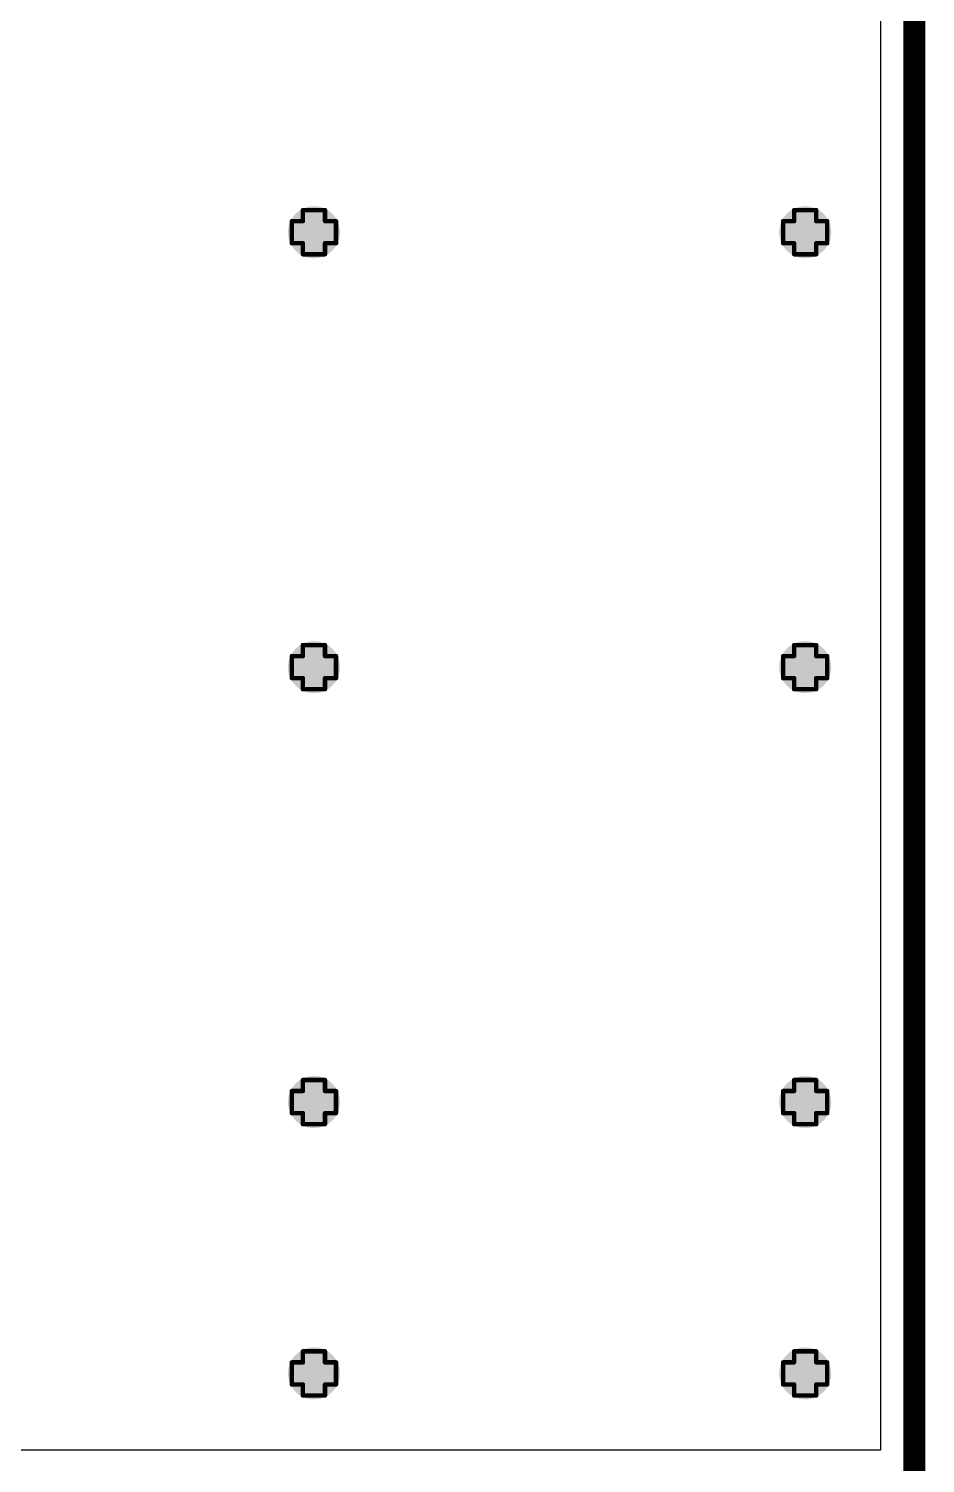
# Model space of a CAD drawing. Header units: inches. Extents: x -0.1 to 10.2, y 0 to 6.5.
# Drawn here: x 4.324 to 4.729, y 0.329 to 0.978 of the extents above; entities that cross this region are included whole.
import ezdxf

# ---------------------------------------------------------------- set-up
doc = ezdxf.new("R2010")
doc.units = ezdxf.units.IN
doc.header["$MEASUREMENT"] = 0
for name, color, linetype in [('Board Outline', 216, 'Continuous'), ('Bottom Layer', 5, 'Continuous'), ('Drill Drawing', 1, 'Continuous'), ('Top Layer', 1, 'Continuous'), ('Via Holes', 16, 'Continuous')]:
    doc.layers.add(name, color=color, linetype=linetype)

msp = doc.modelspace()

# ---------------------------------------------------------------- hatches: boundary and pattern name
at = {"layer": 'Bottom Layer'}
h = msp.add_hatch(color=5, dxfattribs=at)
edge = h.paths.add_edge_path()
edge.add_arc((4.45276, 0.88583), 0.01181, 0, 360)
h = msp.add_hatch(color=5, dxfattribs=at)
edge = h.paths.add_edge_path()
edge.add_arc((4.67504, 0.88583), 0.01181, 0, 360)
h = msp.add_hatch(color=5, dxfattribs=at)
edge = h.paths.add_edge_path()
edge.add_arc((4.45276, 0.68898), 0.01181, 0, 360)
h = msp.add_hatch(color=5, dxfattribs=at)
edge = h.paths.add_edge_path()
edge.add_arc((4.67504, 0.68898), 0.01181, 0, 360)
h = msp.add_hatch(color=5, dxfattribs=at)
edge = h.paths.add_edge_path()
edge.add_arc((4.45276, 0.49213), 0.01181, 0, 360)
h = msp.add_hatch(color=5, dxfattribs=at)
edge = h.paths.add_edge_path()
edge.add_arc((4.67504, 0.49213), 0.01181, 0, 360)
h = msp.add_hatch(color=5, dxfattribs=at)
edge = h.paths.add_edge_path()
edge.add_arc((4.45276, 0.36933), 0.01181, 0, 360)
h = msp.add_hatch(color=5, dxfattribs=at)
edge = h.paths.add_edge_path()
edge.add_arc((4.67504, 0.36933), 0.01181, 0, 360)
at = {"layer": 'Top Layer'}
h = msp.add_hatch(color=1, dxfattribs=at)
edge = h.paths.add_edge_path()
edge.add_arc((4.45276, 0.88583), 0.01181, 0, 360)
h = msp.add_hatch(color=1, dxfattribs=at)
edge = h.paths.add_edge_path()
edge.add_arc((4.67504, 0.88583), 0.01181, 0, 360)
h = msp.add_hatch(color=1, dxfattribs=at)
edge = h.paths.add_edge_path()
edge.add_arc((4.45276, 0.68898), 0.01181, 0, 360)
h = msp.add_hatch(color=1, dxfattribs=at)
edge = h.paths.add_edge_path()
edge.add_arc((4.67504, 0.68898), 0.01181, 0, 360)
h = msp.add_hatch(color=1, dxfattribs=at)
edge = h.paths.add_edge_path()
edge.add_arc((4.45276, 0.49213), 0.01181, 0, 360)
h = msp.add_hatch(color=1, dxfattribs=at)
edge = h.paths.add_edge_path()
edge.add_arc((4.67504, 0.49213), 0.01181, 0, 360)
h = msp.add_hatch(color=1, dxfattribs=at)
edge = h.paths.add_edge_path()
edge.add_arc((4.45276, 0.36933), 0.01181, 0, 360)
h = msp.add_hatch(color=1, dxfattribs=at)
edge = h.paths.add_edge_path()
edge.add_arc((4.67504, 0.36933), 0.01181, 0, 360)
at = {"layer": 'Via Holes'}
h = msp.add_hatch(color=7, dxfattribs=at)
edge = h.paths.add_edge_path()
edge.add_arc((4.45276, 0.88583), 0.00591, 0, 360)
h = msp.add_hatch(color=7, dxfattribs=at)
edge = h.paths.add_edge_path()
edge.add_arc((4.67504, 0.88583), 0.00591, 0, 360)
h = msp.add_hatch(color=7, dxfattribs=at)
edge = h.paths.add_edge_path()
edge.add_arc((4.45276, 0.68898), 0.00591, 0, 360)
h = msp.add_hatch(color=7, dxfattribs=at)
edge = h.paths.add_edge_path()
edge.add_arc((4.67504, 0.68898), 0.00591, 0, 360)
h = msp.add_hatch(color=7, dxfattribs=at)
edge = h.paths.add_edge_path()
edge.add_arc((4.45276, 0.49213), 0.00591, 0, 360)
h = msp.add_hatch(color=7, dxfattribs=at)
edge = h.paths.add_edge_path()
edge.add_arc((4.67504, 0.49213), 0.00591, 0, 360)
h = msp.add_hatch(color=7, dxfattribs=at)
edge = h.paths.add_edge_path()
edge.add_arc((4.45276, 0.36933), 0.00591, 0, 360)
h = msp.add_hatch(color=7, dxfattribs=at)
edge = h.paths.add_edge_path()
edge.add_arc((4.67504, 0.36933), 0.00591, 0, 360)

# ---------------------------------------------------------------- linework, layer by layer
at = {"layer": 'Board Outline'}
msp.add_lwpolyline([(4.72441, 0, 0.01, 0.01, 0), (4.72441, 4.33071, 0.01, 0.01, 0)], format="xyseb", dxfattribs=at)
at = {"layer": 'Bottom Layer'}
for p, q in [((4.70912, 2.17292), (4.70912, 0.33465)), ((4.70912, 0.33465), (0.01529, 0.33465))]:
    msp.add_line(p, q, dxfattribs=at)
at = {"layer": 'Drill Drawing'}
for points in [[(4.44776, 0.89083, 0.002, 0.002, 0), (4.44776, 0.89583, 0.002, 0.002, 0)], [(4.44776, 0.89583, 0.002, 0.002, 0), (4.45776, 0.89583, 0.002, 0.002, 0)], [(4.45776, 0.89083, 0.002, 0.002, 0), (4.45776, 0.89583, 0.002, 0.002, 0)], [(4.67004, 0.89083, 0.002, 0.002, 0), (4.67004, 0.89583, 0.002, 0.002, 0)], [(4.67004, 0.89583, 0.002, 0.002, 0), (4.68004, 0.89583, 0.002, 0.002, 0)], [(4.68004, 0.89083, 0.002, 0.002, 0), (4.68004, 0.89583, 0.002, 0.002, 0)], [(4.44276, 0.88083, 0.002, 0.002, 0), (4.44276, 0.89083, 0.002, 0.002, 0)], [(4.44276, 0.89083, 0.002, 0.002, 0), (4.44776, 0.89083, 0.002, 0.002, 0)], [(4.45776, 0.89083, 0.002, 0.002, 0), (4.46276, 0.89083, 0.002, 0.002, 0)], [(4.46276, 0.88083, 0.002, 0.002, 0), (4.46276, 0.89083, 0.002, 0.002, 0)], [(4.66504, 0.88083, 0.002, 0.002, 0), (4.66504, 0.89083, 0.002, 0.002, 0)], [(4.66504, 0.89083, 0.002, 0.002, 0), (4.67004, 0.89083, 0.002, 0.002, 0)], [(4.68004, 0.89083, 0.002, 0.002, 0), (4.68504, 0.89083, 0.002, 0.002, 0)], [(4.68504, 0.88083, 0.002, 0.002, 0), (4.68504, 0.89083, 0.002, 0.002, 0)], [(4.44276, 0.88083, 0.002, 0.002, 0), (4.44776, 0.88083, 0.002, 0.002, 0)], [(4.44776, 0.87583, 0.002, 0.002, 0), (4.44776, 0.88083, 0.002, 0.002, 0)], [(4.44776, 0.87583, 0.002, 0.002, 0), (4.45776, 0.87583, 0.002, 0.002, 0)], [(4.45776, 0.88083, 0.002, 0.002, 0), (4.46276, 0.88083, 0.002, 0.002, 0)], [(4.45776, 0.87583, 0.002, 0.002, 0), (4.45776, 0.88083, 0.002, 0.002, 0)], [(4.66504, 0.88083, 0.002, 0.002, 0), (4.67004, 0.88083, 0.002, 0.002, 0)], [(4.67004, 0.87583, 0.002, 0.002, 0), (4.67004, 0.88083, 0.002, 0.002, 0)], [(4.67004, 0.87583, 0.002, 0.002, 0), (4.68004, 0.87583, 0.002, 0.002, 0)], [(4.68004, 0.88083, 0.002, 0.002, 0), (4.68504, 0.88083, 0.002, 0.002, 0)], [(4.68004, 0.87583, 0.002, 0.002, 0), (4.68004, 0.88083, 0.002, 0.002, 0)], [(4.44276, 0.68398, 0.002, 0.002, 0), (4.44276, 0.69398, 0.002, 0.002, 0)], [(4.44276, 0.69398, 0.002, 0.002, 0), (4.44776, 0.69398, 0.002, 0.002, 0)], [(4.44776, 0.69398, 0.002, 0.002, 0), (4.44776, 0.69898, 0.002, 0.002, 0)], [(4.44776, 0.69898, 0.002, 0.002, 0), (4.45776, 0.69898, 0.002, 0.002, 0)], [(4.45776, 0.69398, 0.002, 0.002, 0), (4.45776, 0.69898, 0.002, 0.002, 0)], [(4.45776, 0.69398, 0.002, 0.002, 0), (4.46276, 0.69398, 0.002, 0.002, 0)], [(4.46276, 0.68398, 0.002, 0.002, 0), (4.46276, 0.69398, 0.002, 0.002, 0)], [(4.66504, 0.68398, 0.002, 0.002, 0), (4.66504, 0.69398, 0.002, 0.002, 0)], [(4.66504, 0.69398, 0.002, 0.002, 0), (4.67004, 0.69398, 0.002, 0.002, 0)], [(4.67004, 0.69398, 0.002, 0.002, 0), (4.67004, 0.69898, 0.002, 0.002, 0)], [(4.67004, 0.69898, 0.002, 0.002, 0), (4.68004, 0.69898, 0.002, 0.002, 0)], [(4.68004, 0.69398, 0.002, 0.002, 0), (4.68004, 0.69898, 0.002, 0.002, 0)], [(4.68004, 0.69398, 0.002, 0.002, 0), (4.68504, 0.69398, 0.002, 0.002, 0)], [(4.68504, 0.68398, 0.002, 0.002, 0), (4.68504, 0.69398, 0.002, 0.002, 0)], [(4.44276, 0.68398, 0.002, 0.002, 0), (4.44776, 0.68398, 0.002, 0.002, 0)], [(4.44776, 0.67898, 0.002, 0.002, 0), (4.44776, 0.68398, 0.002, 0.002, 0)], [(4.45776, 0.68398, 0.002, 0.002, 0), (4.46276, 0.68398, 0.002, 0.002, 0)], [(4.45776, 0.67898, 0.002, 0.002, 0), (4.45776, 0.68398, 0.002, 0.002, 0)], [(4.66504, 0.68398, 0.002, 0.002, 0), (4.67004, 0.68398, 0.002, 0.002, 0)], [(4.67004, 0.67898, 0.002, 0.002, 0), (4.67004, 0.68398, 0.002, 0.002, 0)], [(4.68004, 0.68398, 0.002, 0.002, 0), (4.68504, 0.68398, 0.002, 0.002, 0)], [(4.68004, 0.67898, 0.002, 0.002, 0), (4.68004, 0.68398, 0.002, 0.002, 0)], [(4.44776, 0.67898, 0.002, 0.002, 0), (4.45776, 0.67898, 0.002, 0.002, 0)], [(4.67004, 0.67898, 0.002, 0.002, 0), (4.68004, 0.67898, 0.002, 0.002, 0)], [(4.44776, 0.49713, 0.002, 0.002, 0), (4.44776, 0.50213, 0.002, 0.002, 0)], [(4.44776, 0.50213, 0.002, 0.002, 0), (4.45776, 0.50213, 0.002, 0.002, 0)], [(4.45776, 0.49713, 0.002, 0.002, 0), (4.45776, 0.50213, 0.002, 0.002, 0)], [(4.67004, 0.49713, 0.002, 0.002, 0), (4.67004, 0.50213, 0.002, 0.002, 0)], [(4.67004, 0.50213, 0.002, 0.002, 0), (4.68004, 0.50213, 0.002, 0.002, 0)], [(4.68004, 0.49713, 0.002, 0.002, 0), (4.68004, 0.50213, 0.002, 0.002, 0)], [(4.44276, 0.48713, 0.002, 0.002, 0), (4.44276, 0.49713, 0.002, 0.002, 0)], [(4.44276, 0.49713, 0.002, 0.002, 0), (4.44776, 0.49713, 0.002, 0.002, 0)], [(4.45776, 0.49713, 0.002, 0.002, 0), (4.46276, 0.49713, 0.002, 0.002, 0)], [(4.46276, 0.48713, 0.002, 0.002, 0), (4.46276, 0.49713, 0.002, 0.002, 0)], [(4.66504, 0.48713, 0.002, 0.002, 0), (4.66504, 0.49713, 0.002, 0.002, 0)], [(4.66504, 0.49713, 0.002, 0.002, 0), (4.67004, 0.49713, 0.002, 0.002, 0)], [(4.68004, 0.49713, 0.002, 0.002, 0), (4.68504, 0.49713, 0.002, 0.002, 0)], [(4.68504, 0.48713, 0.002, 0.002, 0), (4.68504, 0.49713, 0.002, 0.002, 0)], [(4.44276, 0.48713, 0.002, 0.002, 0), (4.44776, 0.48713, 0.002, 0.002, 0)], [(4.44776, 0.48213, 0.002, 0.002, 0), (4.44776, 0.48713, 0.002, 0.002, 0)], [(4.45776, 0.48713, 0.002, 0.002, 0), (4.46276, 0.48713, 0.002, 0.002, 0)], [(4.45776, 0.48213, 0.002, 0.002, 0), (4.45776, 0.48713, 0.002, 0.002, 0)], [(4.66504, 0.48713, 0.002, 0.002, 0), (4.67004, 0.48713, 0.002, 0.002, 0)], [(4.67004, 0.48213, 0.002, 0.002, 0), (4.67004, 0.48713, 0.002, 0.002, 0)], [(4.68004, 0.48713, 0.002, 0.002, 0), (4.68504, 0.48713, 0.002, 0.002, 0)], [(4.68004, 0.48213, 0.002, 0.002, 0), (4.68004, 0.48713, 0.002, 0.002, 0)], [(4.44776, 0.48213, 0.002, 0.002, 0), (4.45776, 0.48213, 0.002, 0.002, 0)], [(4.67004, 0.48213, 0.002, 0.002, 0), (4.68004, 0.48213, 0.002, 0.002, 0)], [(4.44776, 0.37433, 0.002, 0.002, 0), (4.44776, 0.37933, 0.002, 0.002, 0)], [(4.44776, 0.37933, 0.002, 0.002, 0), (4.45776, 0.37933, 0.002, 0.002, 0)], [(4.45776, 0.37433, 0.002, 0.002, 0), (4.45776, 0.37933, 0.002, 0.002, 0)], [(4.67004, 0.37433, 0.002, 0.002, 0), (4.67004, 0.37933, 0.002, 0.002, 0)], [(4.67004, 0.37933, 0.002, 0.002, 0), (4.68004, 0.37933, 0.002, 0.002, 0)], [(4.68004, 0.37433, 0.002, 0.002, 0), (4.68004, 0.37933, 0.002, 0.002, 0)], [(4.44276, 0.36433, 0.002, 0.002, 0), (4.44276, 0.37433, 0.002, 0.002, 0)], [(4.44276, 0.37433, 0.002, 0.002, 0), (4.44776, 0.37433, 0.002, 0.002, 0)], [(4.45776, 0.37433, 0.002, 0.002, 0), (4.46276, 0.37433, 0.002, 0.002, 0)], [(4.46276, 0.36433, 0.002, 0.002, 0), (4.46276, 0.37433, 0.002, 0.002, 0)], [(4.66504, 0.36433, 0.002, 0.002, 0), (4.66504, 0.37433, 0.002, 0.002, 0)], [(4.66504, 0.37433, 0.002, 0.002, 0), (4.67004, 0.37433, 0.002, 0.002, 0)], [(4.68004, 0.37433, 0.002, 0.002, 0), (4.68504, 0.37433, 0.002, 0.002, 0)], [(4.68504, 0.36433, 0.002, 0.002, 0), (4.68504, 0.37433, 0.002, 0.002, 0)], [(4.44276, 0.36433, 0.002, 0.002, 0), (4.44776, 0.36433, 0.002, 0.002, 0)], [(4.44776, 0.35933, 0.002, 0.002, 0), (4.44776, 0.36433, 0.002, 0.002, 0)], [(4.45776, 0.36433, 0.002, 0.002, 0), (4.46276, 0.36433, 0.002, 0.002, 0)], [(4.45776, 0.35933, 0.002, 0.002, 0), (4.45776, 0.36433, 0.002, 0.002, 0)], [(4.66504, 0.36433, 0.002, 0.002, 0), (4.67004, 0.36433, 0.002, 0.002, 0)], [(4.67004, 0.35933, 0.002, 0.002, 0), (4.67004, 0.36433, 0.002, 0.002, 0)], [(4.68004, 0.36433, 0.002, 0.002, 0), (4.68504, 0.36433, 0.002, 0.002, 0)], [(4.68004, 0.35933, 0.002, 0.002, 0), (4.68004, 0.36433, 0.002, 0.002, 0)], [(4.44776, 0.35933, 0.002, 0.002, 0), (4.45776, 0.35933, 0.002, 0.002, 0)], [(4.67004, 0.35933, 0.002, 0.002, 0), (4.68004, 0.35933, 0.002, 0.002, 0)]]:
    msp.add_lwpolyline(points, format="xyseb", dxfattribs=at)
for points in [[(4.44726, 0.89583, 0.001, 0.001, 1), (4.44826, 0.89583, 0.001, 0.001, 1)], [(4.44726, 0.89583, 0.001, 0.001, 1), (4.44826, 0.89583, 0.001, 0.001, 1)], [(4.45726, 0.89583, 0.001, 0.001, 1), (4.45826, 0.89583, 0.001, 0.001, 1)], [(4.45726, 0.89583, 0.001, 0.001, 1), (4.45826, 0.89583, 0.001, 0.001, 1)], [(4.66954, 0.89583, 0.001, 0.001, 1), (4.67054, 0.89583, 0.001, 0.001, 1)], [(4.66954, 0.89583, 0.001, 0.001, 1), (4.67054, 0.89583, 0.001, 0.001, 1)], [(4.67954, 0.89583, 0.001, 0.001, 1), (4.68054, 0.89583, 0.001, 0.001, 1)], [(4.67954, 0.89583, 0.001, 0.001, 1), (4.68054, 0.89583, 0.001, 0.001, 1)], [(4.44226, 0.89083, 0.001, 0.001, 1), (4.44326, 0.89083, 0.001, 0.001, 1)], [(4.44226, 0.89083, 0.001, 0.001, 1), (4.44326, 0.89083, 0.001, 0.001, 1)], [(4.44726, 0.89083, 0.001, 0.001, 1), (4.44826, 0.89083, 0.001, 0.001, 1)], [(4.44726, 0.89083, 0.001, 0.001, 1), (4.44826, 0.89083, 0.001, 0.001, 1)], [(4.45726, 0.89083, 0.001, 0.001, 1), (4.45826, 0.89083, 0.001, 0.001, 1)], [(4.45726, 0.89083, 0.001, 0.001, 1), (4.45826, 0.89083, 0.001, 0.001, 1)], [(4.46226, 0.89083, 0.001, 0.001, 1), (4.46326, 0.89083, 0.001, 0.001, 1)], [(4.46226, 0.89083, 0.001, 0.001, 1), (4.46326, 0.89083, 0.001, 0.001, 1)], [(4.66454, 0.89083, 0.001, 0.001, 1), (4.66554, 0.89083, 0.001, 0.001, 1)], [(4.66454, 0.89083, 0.001, 0.001, 1), (4.66554, 0.89083, 0.001, 0.001, 1)], [(4.66954, 0.89083, 0.001, 0.001, 1), (4.67054, 0.89083, 0.001, 0.001, 1)], [(4.66954, 0.89083, 0.001, 0.001, 1), (4.67054, 0.89083, 0.001, 0.001, 1)], [(4.67954, 0.89083, 0.001, 0.001, 1), (4.68054, 0.89083, 0.001, 0.001, 1)], [(4.67954, 0.89083, 0.001, 0.001, 1), (4.68054, 0.89083, 0.001, 0.001, 1)], [(4.68454, 0.89083, 0.001, 0.001, 1), (4.68554, 0.89083, 0.001, 0.001, 1)], [(4.68454, 0.89083, 0.001, 0.001, 1), (4.68554, 0.89083, 0.001, 0.001, 1)], [(4.44226, 0.88083, 0.001, 0.001, 1), (4.44326, 0.88083, 0.001, 0.001, 1)], [(4.44226, 0.88083, 0.001, 0.001, 1), (4.44326, 0.88083, 0.001, 0.001, 1)], [(4.44726, 0.88083, 0.001, 0.001, 1), (4.44826, 0.88083, 0.001, 0.001, 1)], [(4.44726, 0.88083, 0.001, 0.001, 1), (4.44826, 0.88083, 0.001, 0.001, 1)], [(4.44726, 0.87583, 0.001, 0.001, 1), (4.44826, 0.87583, 0.001, 0.001, 1)], [(4.44726, 0.87583, 0.001, 0.001, 1), (4.44826, 0.87583, 0.001, 0.001, 1)], [(4.45726, 0.88083, 0.001, 0.001, 1), (4.45826, 0.88083, 0.001, 0.001, 1)], [(4.45726, 0.88083, 0.001, 0.001, 1), (4.45826, 0.88083, 0.001, 0.001, 1)], [(4.45726, 0.87583, 0.001, 0.001, 1), (4.45826, 0.87583, 0.001, 0.001, 1)], [(4.45726, 0.87583, 0.001, 0.001, 1), (4.45826, 0.87583, 0.001, 0.001, 1)], [(4.46226, 0.88083, 0.001, 0.001, 1), (4.46326, 0.88083, 0.001, 0.001, 1)], [(4.46226, 0.88083, 0.001, 0.001, 1), (4.46326, 0.88083, 0.001, 0.001, 1)], [(4.66454, 0.88083, 0.001, 0.001, 1), (4.66554, 0.88083, 0.001, 0.001, 1)], [(4.66454, 0.88083, 0.001, 0.001, 1), (4.66554, 0.88083, 0.001, 0.001, 1)], [(4.66954, 0.88083, 0.001, 0.001, 1), (4.67054, 0.88083, 0.001, 0.001, 1)], [(4.66954, 0.88083, 0.001, 0.001, 1), (4.67054, 0.88083, 0.001, 0.001, 1)], [(4.66954, 0.87583, 0.001, 0.001, 1), (4.67054, 0.87583, 0.001, 0.001, 1)], [(4.66954, 0.87583, 0.001, 0.001, 1), (4.67054, 0.87583, 0.001, 0.001, 1)], [(4.67954, 0.88083, 0.001, 0.001, 1), (4.68054, 0.88083, 0.001, 0.001, 1)], [(4.67954, 0.88083, 0.001, 0.001, 1), (4.68054, 0.88083, 0.001, 0.001, 1)], [(4.67954, 0.87583, 0.001, 0.001, 1), (4.68054, 0.87583, 0.001, 0.001, 1)], [(4.67954, 0.87583, 0.001, 0.001, 1), (4.68054, 0.87583, 0.001, 0.001, 1)], [(4.68454, 0.88083, 0.001, 0.001, 1), (4.68554, 0.88083, 0.001, 0.001, 1)], [(4.68454, 0.88083, 0.001, 0.001, 1), (4.68554, 0.88083, 0.001, 0.001, 1)], [(4.44226, 0.69398, 0.001, 0.001, 1), (4.44326, 0.69398, 0.001, 0.001, 1)], [(4.44226, 0.69398, 0.001, 0.001, 1), (4.44326, 0.69398, 0.001, 0.001, 1)], [(4.44726, 0.69898, 0.001, 0.001, 1), (4.44826, 0.69898, 0.001, 0.001, 1)], [(4.44726, 0.69898, 0.001, 0.001, 1), (4.44826, 0.69898, 0.001, 0.001, 1)], [(4.44726, 0.69398, 0.001, 0.001, 1), (4.44826, 0.69398, 0.001, 0.001, 1)], [(4.44726, 0.69398, 0.001, 0.001, 1), (4.44826, 0.69398, 0.001, 0.001, 1)], [(4.45726, 0.69898, 0.001, 0.001, 1), (4.45826, 0.69898, 0.001, 0.001, 1)], [(4.45726, 0.69898, 0.001, 0.001, 1), (4.45826, 0.69898, 0.001, 0.001, 1)], [(4.45726, 0.69398, 0.001, 0.001, 1), (4.45826, 0.69398, 0.001, 0.001, 1)], [(4.45726, 0.69398, 0.001, 0.001, 1), (4.45826, 0.69398, 0.001, 0.001, 1)], [(4.46226, 0.69398, 0.001, 0.001, 1), (4.46326, 0.69398, 0.001, 0.001, 1)], [(4.46226, 0.69398, 0.001, 0.001, 1), (4.46326, 0.69398, 0.001, 0.001, 1)], [(4.66454, 0.69398, 0.001, 0.001, 1), (4.66554, 0.69398, 0.001, 0.001, 1)], [(4.66454, 0.69398, 0.001, 0.001, 1), (4.66554, 0.69398, 0.001, 0.001, 1)], [(4.66954, 0.69898, 0.001, 0.001, 1), (4.67054, 0.69898, 0.001, 0.001, 1)], [(4.66954, 0.69898, 0.001, 0.001, 1), (4.67054, 0.69898, 0.001, 0.001, 1)], [(4.66954, 0.69398, 0.001, 0.001, 1), (4.67054, 0.69398, 0.001, 0.001, 1)], [(4.66954, 0.69398, 0.001, 0.001, 1), (4.67054, 0.69398, 0.001, 0.001, 1)], [(4.67954, 0.69898, 0.001, 0.001, 1), (4.68054, 0.69898, 0.001, 0.001, 1)], [(4.67954, 0.69898, 0.001, 0.001, 1), (4.68054, 0.69898, 0.001, 0.001, 1)], [(4.67954, 0.69398, 0.001, 0.001, 1), (4.68054, 0.69398, 0.001, 0.001, 1)], [(4.67954, 0.69398, 0.001, 0.001, 1), (4.68054, 0.69398, 0.001, 0.001, 1)], [(4.68454, 0.69398, 0.001, 0.001, 1), (4.68554, 0.69398, 0.001, 0.001, 1)], [(4.68454, 0.69398, 0.001, 0.001, 1), (4.68554, 0.69398, 0.001, 0.001, 1)], [(4.44226, 0.68398, 0.001, 0.001, 1), (4.44326, 0.68398, 0.001, 0.001, 1)], [(4.44226, 0.68398, 0.001, 0.001, 1), (4.44326, 0.68398, 0.001, 0.001, 1)], [(4.44726, 0.68398, 0.001, 0.001, 1), (4.44826, 0.68398, 0.001, 0.001, 1)], [(4.44726, 0.68398, 0.001, 0.001, 1), (4.44826, 0.68398, 0.001, 0.001, 1)], [(4.45726, 0.68398, 0.001, 0.001, 1), (4.45826, 0.68398, 0.001, 0.001, 1)], [(4.45726, 0.68398, 0.001, 0.001, 1), (4.45826, 0.68398, 0.001, 0.001, 1)], [(4.46226, 0.68398, 0.001, 0.001, 1), (4.46326, 0.68398, 0.001, 0.001, 1)], [(4.46226, 0.68398, 0.001, 0.001, 1), (4.46326, 0.68398, 0.001, 0.001, 1)], [(4.66454, 0.68398, 0.001, 0.001, 1), (4.66554, 0.68398, 0.001, 0.001, 1)], [(4.66454, 0.68398, 0.001, 0.001, 1), (4.66554, 0.68398, 0.001, 0.001, 1)], [(4.66954, 0.68398, 0.001, 0.001, 1), (4.67054, 0.68398, 0.001, 0.001, 1)], [(4.66954, 0.68398, 0.001, 0.001, 1), (4.67054, 0.68398, 0.001, 0.001, 1)], [(4.67954, 0.68398, 0.001, 0.001, 1), (4.68054, 0.68398, 0.001, 0.001, 1)], [(4.67954, 0.68398, 0.001, 0.001, 1), (4.68054, 0.68398, 0.001, 0.001, 1)], [(4.68454, 0.68398, 0.001, 0.001, 1), (4.68554, 0.68398, 0.001, 0.001, 1)], [(4.68454, 0.68398, 0.001, 0.001, 1), (4.68554, 0.68398, 0.001, 0.001, 1)], [(4.44726, 0.67898, 0.001, 0.001, 1), (4.44826, 0.67898, 0.001, 0.001, 1)], [(4.44726, 0.67898, 0.001, 0.001, 1), (4.44826, 0.67898, 0.001, 0.001, 1)], [(4.45726, 0.67898, 0.001, 0.001, 1), (4.45826, 0.67898, 0.001, 0.001, 1)], [(4.45726, 0.67898, 0.001, 0.001, 1), (4.45826, 0.67898, 0.001, 0.001, 1)], [(4.66954, 0.67898, 0.001, 0.001, 1), (4.67054, 0.67898, 0.001, 0.001, 1)], [(4.66954, 0.67898, 0.001, 0.001, 1), (4.67054, 0.67898, 0.001, 0.001, 1)], [(4.67954, 0.67898, 0.001, 0.001, 1), (4.68054, 0.67898, 0.001, 0.001, 1)], [(4.67954, 0.67898, 0.001, 0.001, 1), (4.68054, 0.67898, 0.001, 0.001, 1)], [(4.44726, 0.50213, 0.001, 0.001, 1), (4.44826, 0.50213, 0.001, 0.001, 1)], [(4.44726, 0.50213, 0.001, 0.001, 1), (4.44826, 0.50213, 0.001, 0.001, 1)], [(4.45726, 0.50213, 0.001, 0.001, 1), (4.45826, 0.50213, 0.001, 0.001, 1)], [(4.45726, 0.50213, 0.001, 0.001, 1), (4.45826, 0.50213, 0.001, 0.001, 1)], [(4.66954, 0.50213, 0.001, 0.001, 1), (4.67054, 0.50213, 0.001, 0.001, 1)], [(4.66954, 0.50213, 0.001, 0.001, 1), (4.67054, 0.50213, 0.001, 0.001, 1)], [(4.67954, 0.50213, 0.001, 0.001, 1), (4.68054, 0.50213, 0.001, 0.001, 1)], [(4.67954, 0.50213, 0.001, 0.001, 1), (4.68054, 0.50213, 0.001, 0.001, 1)], [(4.44226, 0.49713, 0.001, 0.001, 1), (4.44326, 0.49713, 0.001, 0.001, 1)], [(4.44226, 0.49713, 0.001, 0.001, 1), (4.44326, 0.49713, 0.001, 0.001, 1)], [(4.44726, 0.49713, 0.001, 0.001, 1), (4.44826, 0.49713, 0.001, 0.001, 1)], [(4.44726, 0.49713, 0.001, 0.001, 1), (4.44826, 0.49713, 0.001, 0.001, 1)], [(4.45726, 0.49713, 0.001, 0.001, 1), (4.45826, 0.49713, 0.001, 0.001, 1)], [(4.45726, 0.49713, 0.001, 0.001, 1), (4.45826, 0.49713, 0.001, 0.001, 1)], [(4.46226, 0.49713, 0.001, 0.001, 1), (4.46326, 0.49713, 0.001, 0.001, 1)], [(4.46226, 0.49713, 0.001, 0.001, 1), (4.46326, 0.49713, 0.001, 0.001, 1)], [(4.66454, 0.49713, 0.001, 0.001, 1), (4.66554, 0.49713, 0.001, 0.001, 1)], [(4.66454, 0.49713, 0.001, 0.001, 1), (4.66554, 0.49713, 0.001, 0.001, 1)], [(4.66954, 0.49713, 0.001, 0.001, 1), (4.67054, 0.49713, 0.001, 0.001, 1)], [(4.66954, 0.49713, 0.001, 0.001, 1), (4.67054, 0.49713, 0.001, 0.001, 1)], [(4.67954, 0.49713, 0.001, 0.001, 1), (4.68054, 0.49713, 0.001, 0.001, 1)], [(4.67954, 0.49713, 0.001, 0.001, 1), (4.68054, 0.49713, 0.001, 0.001, 1)], [(4.68454, 0.49713, 0.001, 0.001, 1), (4.68554, 0.49713, 0.001, 0.001, 1)], [(4.68454, 0.49713, 0.001, 0.001, 1), (4.68554, 0.49713, 0.001, 0.001, 1)], [(4.44226, 0.48713, 0.001, 0.001, 1), (4.44326, 0.48713, 0.001, 0.001, 1)], [(4.44226, 0.48713, 0.001, 0.001, 1), (4.44326, 0.48713, 0.001, 0.001, 1)], [(4.44726, 0.48713, 0.001, 0.001, 1), (4.44826, 0.48713, 0.001, 0.001, 1)], [(4.44726, 0.48713, 0.001, 0.001, 1), (4.44826, 0.48713, 0.001, 0.001, 1)], [(4.45726, 0.48713, 0.001, 0.001, 1), (4.45826, 0.48713, 0.001, 0.001, 1)], [(4.45726, 0.48713, 0.001, 0.001, 1), (4.45826, 0.48713, 0.001, 0.001, 1)], [(4.46226, 0.48713, 0.001, 0.001, 1), (4.46326, 0.48713, 0.001, 0.001, 1)], [(4.46226, 0.48713, 0.001, 0.001, 1), (4.46326, 0.48713, 0.001, 0.001, 1)], [(4.66454, 0.48713, 0.001, 0.001, 1), (4.66554, 0.48713, 0.001, 0.001, 1)], [(4.66454, 0.48713, 0.001, 0.001, 1), (4.66554, 0.48713, 0.001, 0.001, 1)], [(4.66954, 0.48713, 0.001, 0.001, 1), (4.67054, 0.48713, 0.001, 0.001, 1)], [(4.66954, 0.48713, 0.001, 0.001, 1), (4.67054, 0.48713, 0.001, 0.001, 1)], [(4.67954, 0.48713, 0.001, 0.001, 1), (4.68054, 0.48713, 0.001, 0.001, 1)], [(4.67954, 0.48713, 0.001, 0.001, 1), (4.68054, 0.48713, 0.001, 0.001, 1)], [(4.68454, 0.48713, 0.001, 0.001, 1), (4.68554, 0.48713, 0.001, 0.001, 1)], [(4.68454, 0.48713, 0.001, 0.001, 1), (4.68554, 0.48713, 0.001, 0.001, 1)], [(4.44726, 0.48213, 0.001, 0.001, 1), (4.44826, 0.48213, 0.001, 0.001, 1)], [(4.44726, 0.48213, 0.001, 0.001, 1), (4.44826, 0.48213, 0.001, 0.001, 1)], [(4.45726, 0.48213, 0.001, 0.001, 1), (4.45826, 0.48213, 0.001, 0.001, 1)], [(4.45726, 0.48213, 0.001, 0.001, 1), (4.45826, 0.48213, 0.001, 0.001, 1)], [(4.66954, 0.48213, 0.001, 0.001, 1), (4.67054, 0.48213, 0.001, 0.001, 1)], [(4.66954, 0.48213, 0.001, 0.001, 1), (4.67054, 0.48213, 0.001, 0.001, 1)], [(4.67954, 0.48213, 0.001, 0.001, 1), (4.68054, 0.48213, 0.001, 0.001, 1)], [(4.67954, 0.48213, 0.001, 0.001, 1), (4.68054, 0.48213, 0.001, 0.001, 1)], [(4.44726, 0.37933, 0.001, 0.001, 1), (4.44826, 0.37933, 0.001, 0.001, 1)], [(4.44726, 0.37933, 0.001, 0.001, 1), (4.44826, 0.37933, 0.001, 0.001, 1)], [(4.45726, 0.37933, 0.001, 0.001, 1), (4.45826, 0.37933, 0.001, 0.001, 1)], [(4.45726, 0.37933, 0.001, 0.001, 1), (4.45826, 0.37933, 0.001, 0.001, 1)], [(4.66954, 0.37933, 0.001, 0.001, 1), (4.67054, 0.37933, 0.001, 0.001, 1)], [(4.66954, 0.37933, 0.001, 0.001, 1), (4.67054, 0.37933, 0.001, 0.001, 1)], [(4.67954, 0.37933, 0.001, 0.001, 1), (4.68054, 0.37933, 0.001, 0.001, 1)], [(4.67954, 0.37933, 0.001, 0.001, 1), (4.68054, 0.37933, 0.001, 0.001, 1)], [(4.44226, 0.37433, 0.001, 0.001, 1), (4.44326, 0.37433, 0.001, 0.001, 1)], [(4.44226, 0.37433, 0.001, 0.001, 1), (4.44326, 0.37433, 0.001, 0.001, 1)], [(4.44726, 0.37433, 0.001, 0.001, 1), (4.44826, 0.37433, 0.001, 0.001, 1)], [(4.44726, 0.37433, 0.001, 0.001, 1), (4.44826, 0.37433, 0.001, 0.001, 1)], [(4.45726, 0.37433, 0.001, 0.001, 1), (4.45826, 0.37433, 0.001, 0.001, 1)], [(4.45726, 0.37433, 0.001, 0.001, 1), (4.45826, 0.37433, 0.001, 0.001, 1)], [(4.46226, 0.37433, 0.001, 0.001, 1), (4.46326, 0.37433, 0.001, 0.001, 1)], [(4.46226, 0.37433, 0.001, 0.001, 1), (4.46326, 0.37433, 0.001, 0.001, 1)], [(4.66454, 0.37433, 0.001, 0.001, 1), (4.66554, 0.37433, 0.001, 0.001, 1)], [(4.66454, 0.37433, 0.001, 0.001, 1), (4.66554, 0.37433, 0.001, 0.001, 1)], [(4.66954, 0.37433, 0.001, 0.001, 1), (4.67054, 0.37433, 0.001, 0.001, 1)], [(4.66954, 0.37433, 0.001, 0.001, 1), (4.67054, 0.37433, 0.001, 0.001, 1)], [(4.67954, 0.37433, 0.001, 0.001, 1), (4.68054, 0.37433, 0.001, 0.001, 1)], [(4.67954, 0.37433, 0.001, 0.001, 1), (4.68054, 0.37433, 0.001, 0.001, 1)], [(4.68454, 0.37433, 0.001, 0.001, 1), (4.68554, 0.37433, 0.001, 0.001, 1)], [(4.68454, 0.37433, 0.001, 0.001, 1), (4.68554, 0.37433, 0.001, 0.001, 1)], [(4.44226, 0.36433, 0.001, 0.001, 1), (4.44326, 0.36433, 0.001, 0.001, 1)], [(4.44226, 0.36433, 0.001, 0.001, 1), (4.44326, 0.36433, 0.001, 0.001, 1)], [(4.44726, 0.36433, 0.001, 0.001, 1), (4.44826, 0.36433, 0.001, 0.001, 1)], [(4.44726, 0.36433, 0.001, 0.001, 1), (4.44826, 0.36433, 0.001, 0.001, 1)], [(4.45726, 0.36433, 0.001, 0.001, 1), (4.45826, 0.36433, 0.001, 0.001, 1)], [(4.45726, 0.36433, 0.001, 0.001, 1), (4.45826, 0.36433, 0.001, 0.001, 1)], [(4.46226, 0.36433, 0.001, 0.001, 1), (4.46326, 0.36433, 0.001, 0.001, 1)], [(4.46226, 0.36433, 0.001, 0.001, 1), (4.46326, 0.36433, 0.001, 0.001, 1)], [(4.66454, 0.36433, 0.001, 0.001, 1), (4.66554, 0.36433, 0.001, 0.001, 1)], [(4.66454, 0.36433, 0.001, 0.001, 1), (4.66554, 0.36433, 0.001, 0.001, 1)], [(4.66954, 0.36433, 0.001, 0.001, 1), (4.67054, 0.36433, 0.001, 0.001, 1)], [(4.66954, 0.36433, 0.001, 0.001, 1), (4.67054, 0.36433, 0.001, 0.001, 1)], [(4.67954, 0.36433, 0.001, 0.001, 1), (4.68054, 0.36433, 0.001, 0.001, 1)], [(4.67954, 0.36433, 0.001, 0.001, 1), (4.68054, 0.36433, 0.001, 0.001, 1)], [(4.68454, 0.36433, 0.001, 0.001, 1), (4.68554, 0.36433, 0.001, 0.001, 1)], [(4.68454, 0.36433, 0.001, 0.001, 1), (4.68554, 0.36433, 0.001, 0.001, 1)], [(4.44726, 0.35933, 0.001, 0.001, 1), (4.44826, 0.35933, 0.001, 0.001, 1)], [(4.44726, 0.35933, 0.001, 0.001, 1), (4.44826, 0.35933, 0.001, 0.001, 1)], [(4.45726, 0.35933, 0.001, 0.001, 1), (4.45826, 0.35933, 0.001, 0.001, 1)], [(4.45726, 0.35933, 0.001, 0.001, 1), (4.45826, 0.35933, 0.001, 0.001, 1)], [(4.66954, 0.35933, 0.001, 0.001, 1), (4.67054, 0.35933, 0.001, 0.001, 1)], [(4.66954, 0.35933, 0.001, 0.001, 1), (4.67054, 0.35933, 0.001, 0.001, 1)], [(4.67954, 0.35933, 0.001, 0.001, 1), (4.68054, 0.35933, 0.001, 0.001, 1)], [(4.67954, 0.35933, 0.001, 0.001, 1), (4.68054, 0.35933, 0.001, 0.001, 1)]]:
    msp.add_lwpolyline(points, format="xyseb", close=True, dxfattribs=at)
at = {"layer": 'Top Layer'}
for p, q in [((4.70912, 2.17292), (4.70912, 0.33465)), ((4.70912, 0.33465), (0.01529, 0.33465))]:
    msp.add_line(p, q, dxfattribs=at)

doc.saveas('drawing.dxf')
